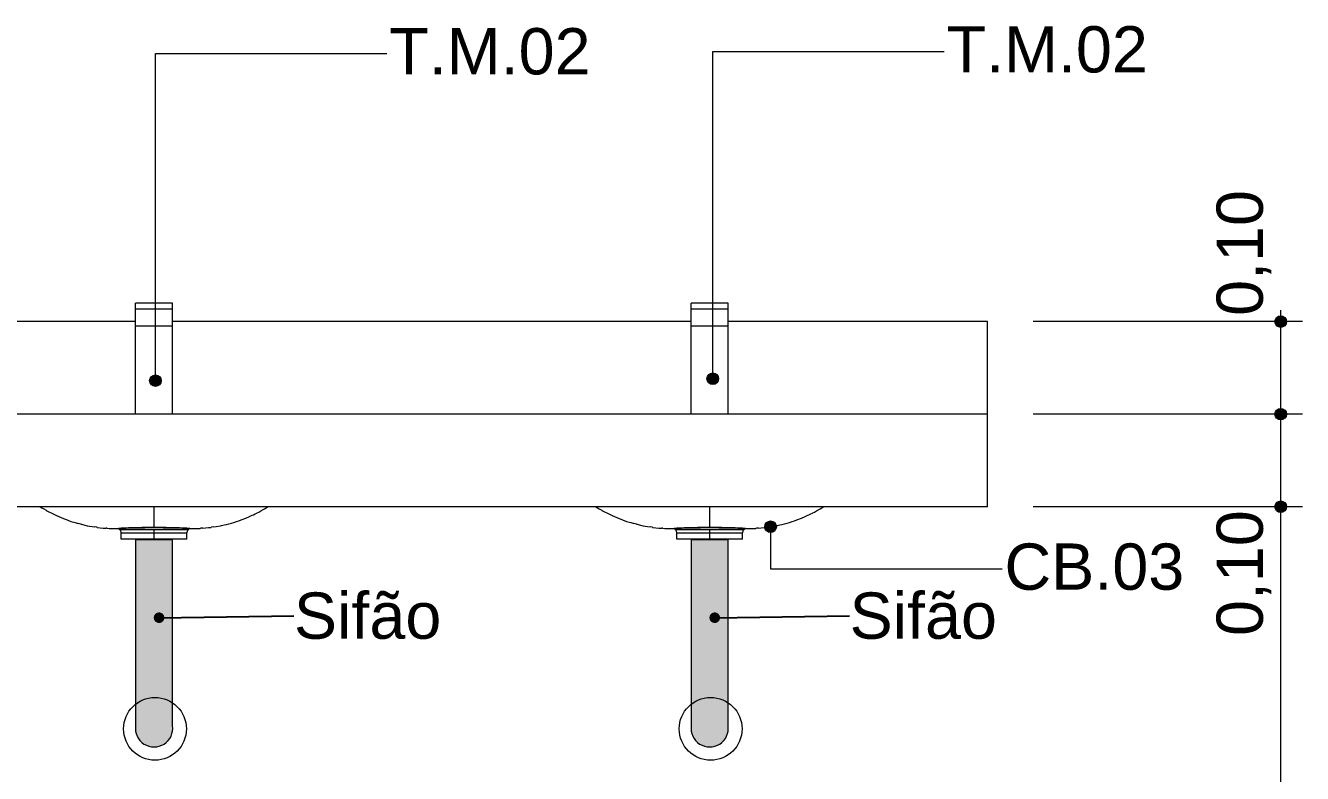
# Model space of a CAD drawing. Header units: metres. Extents: x -1.9 to 95.3, y -2.2 to 2.5.
# Drawn here: x 4.316 to 5.695, y -1.603 to -0.795 of the extents above; entities that cross this region are included whole.
import ezdxf

# ---------------------------------------------------------------- set-up
doc = ezdxf.new("R2010")
doc.units = ezdxf.units.M
doc.header["$MEASUREMENT"] = 0
for name, color, linetype, lineweight, true_color in [('0_Caneta_No__19', 7, 'Continuous', 0, 0xe9e9e9), ('COTAS CORTE_Caneta_No__25', 7, 'Continuous', 13, 0x982312), ('LOUCAS-METAIS.ARQ_Caneta_No__13', 7, 'Continuous', 0, 0xaaaaaa), ('LOUCAS-METAIS.ARQ_Caneta_No__96', 7, 'Continuous', 0, 0xb6b6b6), ('NOTAS-EXECUTIVO.ARQ_Caneta_No__96', 7, 'Continuous', 0, 0xb6b6b6)]:
    doc.layers.add(name, color=color, linetype=linetype, lineweight=lineweight, true_color=true_color)
for name, color, linetype, lineweight in [('0_Caneta_No__5', 7, 'Continuous', 20), ('NOTAS-EXECUTIVO.ARQ_Caneta_No__1', 7, 'Continuous', 40), ('NOTAS-EXECUTIVO.ARQ_Caneta_No__241', 7, 'Continuous', 13), ('NOTAS-LAYOUT.EXEC_Caneta_No__241', 7, 'Continuous', 13), ('NOTAS-LAYOUT.EXEC_Caneta_No__5', 7, 'Continuous', 20)]:
    doc.layers.add(name, color=color, linetype=linetype, lineweight=lineweight)
doc.layers.add('COTAS CORTE', color=7, linetype='Continuous')
doc.layers.add('NOTAS-LAYOUT.EXEC', color=7, linetype='Continuous')
doc.styles.add('GENERATED_STYLE_1', font='arial.ttf')
doc.dimstyles.new('GENERATED_STYLE__2', dxfattribs={"dimtxt": 0.05, "dimasz": 0.02375, "dimexe": 0.18, "dimexo": 0.267183, "dimgap": 0, "dimtad": 1, "dimzin": 0, "dimdsep": 46, "dimtxsty": 'GENERATED_STYLE_1', "dimblk": 'ARROWHEAD_11', "dimblk1": 'ARROWHEAD_11', "dimblk2": 'ARROWHEAD_11', "dimcen": 0.09, "dimclrd": 256, "dimclre": 256, "dimclrt": 256, "dimadec": 0, "dimazin": 0, "dimtfac": 1, "dimtdec": 4, "dimtmove": 0, "dimatfit": 3, "dimfxl": 0, "dimtolj": 1, "dimtzin": 0, "dimarcsym": 0})
doc.dimstyles.new('GENERATED_STYLE__6', dxfattribs={"dimtxt": 0.18, "dimasz": 0.0228, "dimexe": 0.18, "dimexo": 0.0625, "dimgap": 0, "dimtad": 0, "dimtih": 1, "dimtoh": 1, "dimdec": 4, "dimzin": 0, "dimdsep": 46, "dimcen": 0.09, "dimadec": 0, "dimazin": 0, "dimtfac": 1, "dimtdec": 4, "dimtmove": 0, "dimatfit": 3, "dimldrblk": 'ARROWHEAD_11', "dimfxl": 0, "dimtolj": 1, "dimtzin": 0, "dimarcsym": 0})

# ---------------------------------------------------------------- blocks, each defined once
blk = doc.blocks.new('*D27', base_point=(59.5557, -2.115))
at = {"layer": 'COTAS CORTE_Caneta_No__25', "linetype": 'Continuous', "lineweight": 13, "true_color": 0x982312}
for points in [[(5.6655, -1.315), (5.666, -1.3174), (5.6673, -1.3194), (5.6693, -1.3208), (5.6717, -1.3213), (5.6741, -1.3208), (5.6761, -1.3194), (5.6775, -1.3174), (5.678, -1.315), (5.6775, -1.3126), (5.6761, -1.3106), (5.6741, -1.3092), (5.6717, -1.3087), (5.6693, -1.3092), (5.6673, -1.3106), (5.666, -1.3126)], [(5.6655, -2.115), (5.666, -2.1174), (5.6673, -2.1194), (5.6693, -2.1208), (5.6717, -2.1213), (5.6741, -2.1208), (5.6761, -2.1194), (5.6775, -2.1174), (5.678, -2.115), (5.6775, -2.1126), (5.6761, -2.1106), (5.6741, -2.1092), (5.6717, -2.1088), (5.6693, -2.1092), (5.6673, -2.1106), (5.666, -2.1126)]]:
    blk.add_hatch(color=24, dxfattribs=at).paths.add_polyline_path(points)
at = {"layer": 'COTAS CORTE_Caneta_No__25', "color": 24, "linetype": 'Continuous', "lineweight": 13, "true_color": 0x982312}
for p, q in [((5.6655, -1.315), (5.4045, -1.315)), ((5.6717, -2.1088), (5.6717, -1.3213)), ((5.6952, -1.315), (5.678, -1.315)), ((5.6655, -2.115), (5.4045, -2.115)), ((5.6717, -2.1275), (5.6717, -2.1213)), ((5.6952, -2.115), (5.678, -2.115))]:
    blk.add_line(p, q, dxfattribs=at)
for centre in [(5.6717, -1.315), (5.6717, -2.115)]:
    blk.add_circle(centre, 0.00625, dxfattribs=at)
at = {"layer": 'COTAS CORTE_Caneta_No__25', "color": 24, "lineweight": 13, "true_color": 0x982312, "char_height": 0.05, "attachment_point": 7, "rotation": 90, "style": 'GENERATED_STYLE_1'}
for s, insert in [('\\A1;{\\pql;\\fArial|b0|i0|c0|p0;\\W1.000000;0,10}', (5.6617, -1.4547)), ('\\A1;{\\pql;\\fArial|b0|i0|c0|p0;\\W1.000000;0,80}', (5.6617, -1.8485))]:
    blk.add_mtext(s, dxfattribs=dict(at, insert=insert))
blk = doc.blocks.new('ARROWHEAD_11')
at = {"color": 0, "linetype": 'Continuous', "lineweight": 0}
blk.add_line((0, 0), (-1, 0), dxfattribs=at)
at = {"color": 0, "linetype": 'Continuous', "lineweight": 0, "const_width": 0.25, "flags": 128}
blk.add_lwpolyline([(-0.125, 0, 1), (0.125, 0, 1)], format="xyb", close=True, dxfattribs=at)
blk = doc.blocks.new('*D28', base_point=(59.5557, -2.115))
at = {"layer": 'COTAS CORTE_Caneta_No__25', "linetype": 'Continuous', "lineweight": 13, "true_color": 0x982312}
for points in [[(5.6655, -1.215), (5.666, -1.2174), (5.6673, -1.2194), (5.6693, -1.2208), (5.6717, -1.2213), (5.6741, -1.2208), (5.6761, -1.2194), (5.6775, -1.2174), (5.678, -1.215), (5.6775, -1.2126), (5.6761, -1.2106), (5.6741, -1.2092), (5.6717, -1.2087), (5.6693, -1.2092), (5.6673, -1.2106), (5.666, -1.2126)], [(5.6655, -1.315), (5.666, -1.3174), (5.6673, -1.3194), (5.6693, -1.3208), (5.6717, -1.3213), (5.6741, -1.3208), (5.6761, -1.3194), (5.6775, -1.3174), (5.678, -1.315), (5.6775, -1.3126), (5.6761, -1.3106), (5.6741, -1.3092), (5.6717, -1.3088), (5.6693, -1.3092), (5.6673, -1.3106), (5.666, -1.3126)]]:
    blk.add_hatch(color=24, dxfattribs=at).paths.add_polyline_path(points)
at = {"layer": 'COTAS CORTE_Caneta_No__25', "color": 24, "linetype": 'Continuous', "lineweight": 13, "true_color": 0x982312}
for p, q in [((5.6655, -1.215), (5.4045, -1.215)), ((5.6717, -1.3088), (5.6717, -1.2213)), ((5.6952, -1.215), (5.678, -1.215)), ((5.6655, -1.315), (5.4045, -1.315)), ((5.6952, -1.315), (5.678, -1.315))]:
    blk.add_line(p, q, dxfattribs=at)
for centre in [(5.6717, -1.215), (5.6717, -1.315)]:
    blk.add_circle(centre, 0.00625, dxfattribs=at)
blk = doc.blocks.new('*D29', base_point=(59.5557, -2.115))
at = {"layer": 'COTAS CORTE_Caneta_No__25', "linetype": 'Continuous', "lineweight": 13, "true_color": 0x982312}
blk.add_hatch(color=24, dxfattribs=at).paths.add_polyline_path([(5.6655, -1.215), (5.666, -1.2174), (5.6673, -1.2194), (5.6693, -1.2208), (5.6717, -1.2213), (5.6741, -1.2208), (5.6761, -1.2194), (5.6775, -1.2174), (5.678, -1.215), (5.6775, -1.2126), (5.6761, -1.2106), (5.6741, -1.2092), (5.6717, -1.2087), (5.6693, -1.2092), (5.6673, -1.2106), (5.666, -1.2126)])
at = {"layer": 'COTAS CORTE_Caneta_No__25', "color": 24, "linetype": 'Continuous', "lineweight": 13, "true_color": 0x982312}
for p, q in [((5.6655, -1.215), (5.4045, -1.215)), ((5.6952, -1.215), (5.678, -1.215))]:
    blk.add_line(p, q, dxfattribs=at)
blk.add_circle((5.6717, -1.215), 0.00625, dxfattribs=at)
blk = doc.blocks.new('*D30', base_point=(59.5557, -2.115))
at = {"layer": 'COTAS CORTE_Caneta_No__25', "linetype": 'Continuous', "lineweight": 13, "true_color": 0x982312}
for points in [[(5.6655, -1.115), (5.666, -1.1174), (5.6673, -1.1194), (5.6693, -1.1208), (5.6717, -1.1213), (5.6741, -1.1208), (5.6761, -1.1194), (5.6775, -1.1174), (5.678, -1.115), (5.6775, -1.1126), (5.6761, -1.1106), (5.6741, -1.1092), (5.6717, -1.1088), (5.6693, -1.1092), (5.6673, -1.1106), (5.666, -1.1126)], [(5.6655, -1.215), (5.666, -1.2174), (5.6673, -1.2194), (5.6693, -1.2208), (5.6717, -1.2213), (5.6741, -1.2208), (5.6761, -1.2194), (5.6775, -1.2174), (5.678, -1.215), (5.6775, -1.2126), (5.6761, -1.2106), (5.6741, -1.2092), (5.6717, -1.2088), (5.6693, -1.2092), (5.6673, -1.2106), (5.666, -1.2126)]]:
    blk.add_hatch(color=24, dxfattribs=at).paths.add_polyline_path(points)
at = {"layer": 'COTAS CORTE_Caneta_No__25', "color": 24, "linetype": 'Continuous', "lineweight": 13, "true_color": 0x982312}
for p, q in [((5.6717, -1.1088), (5.6717, -1.1025)), ((5.6655, -1.115), (5.4045, -1.115)), ((5.6952, -1.115), (5.678, -1.115)), ((5.6717, -1.2088), (5.6717, -1.1213)), ((5.6655, -1.215), (5.4045, -1.215)), ((5.6952, -1.215), (5.678, -1.215))]:
    blk.add_line(p, q, dxfattribs=at)
for centre in [(5.6717, -1.115), (5.6717, -1.215)]:
    blk.add_circle(centre, 0.00625, dxfattribs=at)
at = {"layer": 'COTAS CORTE_Caneta_No__25', "color": 24, "lineweight": 13, "true_color": 0x982312, "insert": (5.6617, -1.1088), "char_height": 0.05, "attachment_point": 7, "rotation": 90, "style": 'GENERATED_STYLE_1'}
blk.add_mtext('\\A1;{\\pql;\\fArial|b0|i0|c0|p0;\\W1.000000;0,10}', dxfattribs=at)
blk = doc.blocks.new('Label_3_2', base_point=(4.4566, -1.1788))
at = {"layer": 'NOTAS-LAYOUT.EXEC', "linetype": 'Continuous', "lineweight": 0, "true_color": 0x000000}
blk.add_hatch(color=18, dxfattribs=at).paths.add_polyline_path([(4.4503, -1.1788), (4.4508, -1.1812), (4.4522, -1.1832), (4.4542, -1.1846), (4.4566, -1.1851), (4.459, -1.1846), (4.461, -1.1832), (4.4624, -1.1812), (4.4628, -1.1788), (4.4624, -1.1764), (4.461, -1.1744), (4.459, -1.1731), (4.4566, -1.1726), (4.4542, -1.1731), (4.4522, -1.1744), (4.4508, -1.1764)])
at = {"layer": 'NOTAS-LAYOUT.EXEC_Caneta_No__241', "color": 7, "linetype": 'Continuous', "lineweight": 13}
for p, q in [((4.4566, -1.1726), (4.4566, -0.8253)), ((4.4566, -0.8253), (4.7066, -0.8253))]:
    blk.add_line(p, q, dxfattribs=at)
at = {"layer": 'NOTAS-LAYOUT.EXEC_Caneta_No__5', "color": 7, "linetype": 'Continuous', "lineweight": 20}
blk.add_circle((4.4566, -1.1788), 0.00625, dxfattribs=at)
at = {"layer": 'NOTAS-LAYOUT.EXEC_Caneta_No__241', "color": 7, "lineweight": 13, "insert": (4.7091, -0.7979), "char_height": 0.05, "attachment_point": 1, "style": 'GENERATED_STYLE_1'}
blk.add_mtext('\\A1;{\\pql;\\pt0,241;\\fArial|b0|i0|c0|p0;\\W1.000000;T.M.02\\fArial|b0|i0|c0|p0;\\W1.000000;\\A1{\\H.66x;\\S^  ;}\\fArial|b0|i0|c0|p0;\\W1.000000;\\fArial|b0|i0|c0|p0;\\W1.000000;\\A1{\\H.66x;\\S^  ;}\\fArial|b0|i0|c0|p0;\\W1.000000;\\fArial|b0|i0|c0|p0;\\W1.000000;\\fArial|b0|i0|c0|p0;\\W1.000000;\\fArial|b0|i0|c0|p0;\\W1.000000;\\fArial|b0|i0|c0|p0;\\W1.000000;\\fArial|b0|i0|c0|p0;\\W1.000000;\\fArial|b0|i0|c0|p0;\\W1.000000;\\A1{\\H.66x;\\S^  ;}\\fArial|b0|i0|c0|p0;\\W1.000000;\\fArial|b0|i0|c0|p0;\\W1.000000;\\A1{\\H.66x;\\S^  ;}\\fArial|b0|i0|c0|p0;\\W1.000000;\\fArial|b0|i0|c0|p0;\\W1.000000;\\fArial|b0|i0|c0|p0;\\W1.000000;\\fArial|b0|i0|c0|p0;\\W1.000000;\\fArial|b0|i0|c0|p0;\\W1.000000;\\fArial|b0|i0|c0|p0;\\W1.000000;\\fArial|b0|i0|c0|p0;\\W1.000000;\\A1{\\H.66x;\\S^  ;}\\fArial|b0|i0|c0|p0;\\W1.000000;\\fArial|b0|i0|c0|p0;\\W1.000000;\\A1{\\H.66x;\\S^  ;}\\fArial|b0|i0|c0|p0;\\W1.000000;\\fArial|b0|i0|c0|p0;\\W1.000000;\\fArial|b0|i0|c0|p0;\\W1.000000;\\fArial|b0|i0|c0|p0;\\W1.000000;\\fArial|b0|i0|c0|p0;\\W1.000000;\\fArial|b0|i0|c0|p0;\\W1.000000;\\fArial|b0|i0|c0|p0;\\W1.000000;\\A1{\\H.66x;\\S^  ;}\\fArial|b0|i0|c0|p0;\\W1.000000;\\fArial|b0|i0|c0|p0;\\W1.000000;\\A1{\\H.66x;\\S^  ;}\\fArial|b0|i0|c0|p0;\\W1.000000;\\fArial|b0|i0|c0|p0;\\W1.000000;\\fArial|b0|i0|c0|p0;\\W1.000000;\\fArial|b0|i0|c0|p0;\\W1.000000;\\fArial|b0|i0|c0|p0;\\W1.000000;\\fArial|b0|i0|c0|p0;\\W1.000000;\\fArial|b0|i0|c0|p0;\\W1.000000;\\A1{\\H.66x;\\S^  ;}\\fArial|b0|i0|c0|p0;\\W1.000000;\\fArial|b0|i0|c0|p0;\\W1.000000;\\A1{\\H.66x;\\S^  ;}\\fArial|b0|i0|c0|p0;\\W1.000000;\\fArial|b0|i0|c0|p0;\\W1.000000;\\fArial|b0|i0|c0|p0;\\W1.000000;\\fArial|b0|i0|c0|p0;\\W1.000000;\\fArial|b0|i0|c0|p0;\\W1.000000;\\fArial|b0|i0|c0|p0;\\W1.000000;\\fArial|b0|i0|c0|p0;\\W1.000000;\\A1{\\H.66x;\\S^  ;}\\fArial|b0|i0|c0|p0;\\W1.000000;}', dxfattribs=at)
blk = doc.blocks.new('Label_4_2', base_point=(5.0584, -1.1767))
at = {"layer": 'NOTAS-LAYOUT.EXEC', "linetype": 'Continuous', "lineweight": 0, "true_color": 0x000000}
blk.add_hatch(color=18, dxfattribs=at).paths.add_polyline_path([(5.0522, -1.1767), (5.0527, -1.1791), (5.054, -1.1812), (5.0561, -1.1825), (5.0584, -1.183), (5.0608, -1.1825), (5.0629, -1.1812), (5.0642, -1.1791), (5.0647, -1.1767), (5.0642, -1.1743), (5.0629, -1.1723), (5.0608, -1.171), (5.0584, -1.1705), (5.0561, -1.171), (5.054, -1.1723), (5.0527, -1.1743)])
at = {"layer": 'NOTAS-LAYOUT.EXEC_Caneta_No__241', "color": 7, "linetype": 'Continuous', "lineweight": 13}
for p, q in [((5.0584, -1.1705), (5.0584, -0.8232)), ((5.0584, -0.8232), (5.3084, -0.8232))]:
    blk.add_line(p, q, dxfattribs=at)
at = {"layer": 'NOTAS-LAYOUT.EXEC_Caneta_No__5', "color": 7, "linetype": 'Continuous', "lineweight": 20}
blk.add_circle((5.0584, -1.1767), 0.00625, dxfattribs=at)
at = {"layer": 'NOTAS-LAYOUT.EXEC_Caneta_No__241', "color": 7, "lineweight": 13, "insert": (5.3109, -0.7958), "char_height": 0.05, "attachment_point": 1, "style": 'GENERATED_STYLE_1'}
blk.add_mtext('\\A1;{\\pql;\\pt0,241;\\fArial|b0|i0|c0|p0;\\W1.000000;T.M.02\\fArial|b0|i0|c0|p0;\\W1.000000;\\A1{\\H.66x;\\S^  ;}\\fArial|b0|i0|c0|p0;\\W1.000000;\\fArial|b0|i0|c0|p0;\\W1.000000;\\A1{\\H.66x;\\S^  ;}\\fArial|b0|i0|c0|p0;\\W1.000000;\\fArial|b0|i0|c0|p0;\\W1.000000;\\fArial|b0|i0|c0|p0;\\W1.000000;\\fArial|b0|i0|c0|p0;\\W1.000000;\\fArial|b0|i0|c0|p0;\\W1.000000;\\fArial|b0|i0|c0|p0;\\W1.000000;\\fArial|b0|i0|c0|p0;\\W1.000000;\\A1{\\H.66x;\\S^  ;}\\fArial|b0|i0|c0|p0;\\W1.000000;\\fArial|b0|i0|c0|p0;\\W1.000000;\\A1{\\H.66x;\\S^  ;}\\fArial|b0|i0|c0|p0;\\W1.000000;\\fArial|b0|i0|c0|p0;\\W1.000000;\\fArial|b0|i0|c0|p0;\\W1.000000;\\fArial|b0|i0|c0|p0;\\W1.000000;\\fArial|b0|i0|c0|p0;\\W1.000000;\\fArial|b0|i0|c0|p0;\\W1.000000;\\fArial|b0|i0|c0|p0;\\W1.000000;\\A1{\\H.66x;\\S^  ;}\\fArial|b0|i0|c0|p0;\\W1.000000;\\fArial|b0|i0|c0|p0;\\W1.000000;\\A1{\\H.66x;\\S^  ;}\\fArial|b0|i0|c0|p0;\\W1.000000;\\fArial|b0|i0|c0|p0;\\W1.000000;\\fArial|b0|i0|c0|p0;\\W1.000000;\\fArial|b0|i0|c0|p0;\\W1.000000;\\fArial|b0|i0|c0|p0;\\W1.000000;\\fArial|b0|i0|c0|p0;\\W1.000000;\\fArial|b0|i0|c0|p0;\\W1.000000;\\A1{\\H.66x;\\S^  ;}\\fArial|b0|i0|c0|p0;\\W1.000000;\\fArial|b0|i0|c0|p0;\\W1.000000;\\A1{\\H.66x;\\S^  ;}\\fArial|b0|i0|c0|p0;\\W1.000000;\\fArial|b0|i0|c0|p0;\\W1.000000;\\fArial|b0|i0|c0|p0;\\W1.000000;\\fArial|b0|i0|c0|p0;\\W1.000000;\\fArial|b0|i0|c0|p0;\\W1.000000;\\fArial|b0|i0|c0|p0;\\W1.000000;\\fArial|b0|i0|c0|p0;\\W1.000000;\\A1{\\H.66x;\\S^  ;}\\fArial|b0|i0|c0|p0;\\W1.000000;\\fArial|b0|i0|c0|p0;\\W1.000000;\\A1{\\H.66x;\\S^  ;}\\fArial|b0|i0|c0|p0;\\W1.000000;\\fArial|b0|i0|c0|p0;\\W1.000000;\\fArial|b0|i0|c0|p0;\\W1.000000;\\fArial|b0|i0|c0|p0;\\W1.000000;\\fArial|b0|i0|c0|p0;\\W1.000000;\\fArial|b0|i0|c0|p0;\\W1.000000;\\fArial|b0|i0|c0|p0;\\W1.000000;\\A1{\\H.66x;\\S^  ;}\\fArial|b0|i0|c0|p0;\\W1.000000;}', dxfattribs=at)
blk = doc.blocks.new('Label_6_2', base_point=(5.1209, -1.3366))
at = {"layer": 'NOTAS-LAYOUT.EXEC', "linetype": 'Continuous', "lineweight": 0, "true_color": 0x000000}
blk.add_hatch(color=18, dxfattribs=at).paths.add_polyline_path([(5.1146, -1.3366), (5.1151, -1.339), (5.1164, -1.3411), (5.1185, -1.3424), (5.1209, -1.3429), (5.1233, -1.3424), (5.1253, -1.3411), (5.1266, -1.339), (5.1271, -1.3366), (5.1266, -1.3343), (5.1253, -1.3322), (5.1233, -1.3309), (5.1209, -1.3304), (5.1185, -1.3309), (5.1164, -1.3322), (5.1151, -1.3343)])
at = {"layer": 'NOTAS-LAYOUT.EXEC_Caneta_No__241', "color": 7, "linetype": 'Continuous', "lineweight": 13}
for p, q in [((5.1209, -1.3429), (5.1209, -1.3821)), ((5.1209, -1.3821), (5.3709, -1.3821))]:
    blk.add_line(p, q, dxfattribs=at)
at = {"layer": 'NOTAS-LAYOUT.EXEC_Caneta_No__5', "color": 7, "linetype": 'Continuous', "lineweight": 20}
blk.add_circle((5.1209, -1.3366), 0.00625, dxfattribs=at)
at = {"layer": 'NOTAS-LAYOUT.EXEC_Caneta_No__241', "color": 7, "lineweight": 13, "insert": (5.3734, -1.3547), "char_height": 0.05, "attachment_point": 1, "style": 'GENERATED_STYLE_1'}
blk.add_mtext('\\A1;{\\pql;\\pt0,241;\\fArial|b0|i0|c0|p0;\\W1.000000;CB.03\\fArial|b0|i0|c0|p0;\\W1.000000;\\A1{\\H.66x;\\S^  ;}\\fArial|b0|i0|c0|p0;\\W1.000000;\\fArial|b0|i0|c0|p0;\\W1.000000;\\A1{\\H.66x;\\S^  ;}\\fArial|b0|i0|c0|p0;\\W1.000000;\\fArial|b0|i0|c0|p0;\\W1.000000;\\fArial|b0|i0|c0|p0;\\W1.000000;\\fArial|b0|i0|c0|p0;\\W1.000000;\\fArial|b0|i0|c0|p0;\\W1.000000;\\fArial|b0|i0|c0|p0;\\W1.000000;\\fArial|b0|i0|c0|p0;\\W1.000000;\\A1{\\H.66x;\\S^  ;}\\fArial|b0|i0|c0|p0;\\W1.000000;\\fArial|b0|i0|c0|p0;\\W1.000000;\\A1{\\H.66x;\\S^  ;}\\fArial|b0|i0|c0|p0;\\W1.000000;\\fArial|b0|i0|c0|p0;\\W1.000000;\\fArial|b0|i0|c0|p0;\\W1.000000;\\fArial|b0|i0|c0|p0;\\W1.000000;\\fArial|b0|i0|c0|p0;\\W1.000000;\\fArial|b0|i0|c0|p0;\\W1.000000;\\fArial|b0|i0|c0|p0;\\W1.000000;\\A1{\\H.66x;\\S^  ;}\\fArial|b0|i0|c0|p0;\\W1.000000;\\fArial|b0|i0|c0|p0;\\W1.000000;\\A1{\\H.66x;\\S^  ;}\\fArial|b0|i0|c0|p0;\\W1.000000;\\fArial|b0|i0|c0|p0;\\W1.000000;\\fArial|b0|i0|c0|p0;\\W1.000000;\\fArial|b0|i0|c0|p0;\\W1.000000;\\fArial|b0|i0|c0|p0;\\W1.000000;\\fArial|b0|i0|c0|p0;\\W1.000000;\\fArial|b0|i0|c0|p0;\\W1.000000;\\A1{\\H.66x;\\S^  ;}\\fArial|b0|i0|c0|p0;\\W1.000000;\\fArial|b0|i0|c0|p0;\\W1.000000;\\A1{\\H.66x;\\S^  ;}\\fArial|b0|i0|c0|p0;\\W1.000000;\\fArial|b0|i0|c0|p0;\\W1.000000;\\fArial|b0|i0|c0|p0;\\W1.000000;\\fArial|b0|i0|c0|p0;\\W1.000000;\\fArial|b0|i0|c0|p0;\\W1.000000;\\fArial|b0|i0|c0|p0;\\W1.000000;\\fArial|b0|i0|c0|p0;\\W1.000000;\\A1{\\H.66x;\\S^  ;}\\fArial|b0|i0|c0|p0;\\W1.000000;\\fArial|b0|i0|c0|p0;\\W1.000000;\\A1{\\H.66x;\\S^  ;}\\fArial|b0|i0|c0|p0;\\W1.000000;\\fArial|b0|i0|c0|p0;\\W1.000000;\\fArial|b0|i0|c0|p0;\\W1.000000;\\fArial|b0|i0|c0|p0;\\W1.000000;\\fArial|b0|i0|c0|p0;\\W1.000000;\\fArial|b0|i0|c0|p0;\\W1.000000;\\fArial|b0|i0|c0|p0;\\W1.000000;\\A1{\\H.66x;\\S^  ;}\\fArial|b0|i0|c0|p0;\\W1.000000;}', dxfattribs=at)

msp = doc.modelspace()

# ---------------------------------------------------------------- hatches: boundary and pattern name
at = {"layer": '0_Caneta_No__19', "linetype": 'Continuous', "lineweight": 0, "true_color": 0x747474}
for points in [[(4.475, -1.3508), (4.4352, -1.3508), (4.4352, -1.5516, 1.153966), (4.475, -1.5516)], [(5.075, -1.3508), (5.0352, -1.3508), (5.0352, -1.5516, 1.153966), (5.075, -1.5516)]]:
    msp.add_hatch(color=8, dxfattribs=at).paths.add_polyline_path(points)

# ---------------------------------------------------------------- linework, layer by layer
at = {"layer": '0_Caneta_No__5', "color": 7, "linetype": 'Continuous', "lineweight": 20, "flags": 128}
for points in [[(4.475, -1.3508), (4.4352, -1.3508), (4.4352, -1.5516, 1.153966), (4.475, -1.5516)], [(5.075, -1.3508), (5.0352, -1.3508), (5.0352, -1.5516, 1.153966), (5.075, -1.5516)]]:
    msp.add_lwpolyline(points, format="xyb", close=True, dxfattribs=at)
at = {"layer": 'LOUCAS-METAIS.ARQ_Caneta_No__13', "color": 253, "linetype": 'Continuous', "lineweight": 0, "true_color": 0xaaaaaa}
for p, q in [((4.4351, -1.115), (3.8741, -1.115)), ((5.0351, -1.115), (4.4751, -1.115)), ((5.3551, -1.115), (5.0751, -1.115)), ((5.3551, -1.215), (5.3551, -1.115)), ((5.3551, -1.215), (2.9751, -1.215)), ((5.3551, -1.315), (5.3551, -1.215)), ((5.3551, -1.315), (2.9751, -1.315))]:
    msp.add_line(p, q, dxfattribs=at)
at = {"layer": 'LOUCAS-METAIS.ARQ_Caneta_No__96', "color": 253, "linetype": 'Continuous', "lineweight": 0, "true_color": 0xb6b6b6}
for p, q in [((4.4351, -1.1016), (4.4351, -1.095)), ((4.4751, -1.095), (4.4351, -1.095)), ((4.4351, -1.12), (4.4351, -1.1016)), ((4.4751, -1.1016), (4.4351, -1.1016)), ((4.4751, -1.1016), (4.4751, -1.095)), ((4.4751, -1.12), (4.4751, -1.1016)), ((5.0351, -1.1016), (5.0351, -1.095)), ((5.0751, -1.095), (5.0351, -1.095)), ((5.0351, -1.12), (5.0351, -1.1016)), ((5.0751, -1.1016), (5.0351, -1.1016)), ((5.0751, -1.1016), (5.0751, -1.095)), ((5.0751, -1.12), (5.0751, -1.1016)), ((4.4351, -1.215), (4.4351, -1.12)), ((4.4751, -1.12), (4.4351, -1.12)), ((4.4751, -1.215), (4.4751, -1.12)), ((5.0351, -1.215), (5.0351, -1.12)), ((5.0751, -1.12), (5.0351, -1.12)), ((5.0751, -1.215), (5.0751, -1.12)), ((4.3322, -1.315), (4.334, -1.3162)), ((4.334, -1.3162), (4.3359, -1.3173)), ((4.3359, -1.3173), (4.3385, -1.3188)), ((4.3385, -1.3188), (4.3387, -1.3189)), ((4.3387, -1.3189), (4.3402, -1.3197)), ((4.3402, -1.3197), (4.3421, -1.3207)), ((4.3421, -1.3207), (4.3439, -1.3217)), ((4.3439, -1.3217), (4.3468, -1.3232)), ((4.3468, -1.3232), (4.3492, -1.3243)), ((4.4551, -1.3151), (4.4551, -1.315)), ((4.4551, -1.3165), (4.4551, -1.3151)), ((4.4551, -1.3172), (4.4551, -1.3165)), ((4.4551, -1.3179), (4.4551, -1.3172)), ((4.4551, -1.3192), (4.4551, -1.3179)), ((4.4551, -1.3205), (4.4551, -1.3192)), ((4.4551, -1.3209), (4.4551, -1.3205)), ((4.4551, -1.3221), (4.4551, -1.3209)), ((4.4551, -1.3233), (4.4551, -1.3221)), ((4.4551, -1.3244), (4.4551, -1.3233)), ((4.5623, -1.3237), (4.5642, -1.3228)), ((4.5642, -1.3228), (4.5661, -1.3218)), ((4.5661, -1.3218), (4.5663, -1.3217)), ((4.5663, -1.3217), (4.5683, -1.3207)), ((4.5683, -1.3207), (4.5703, -1.3196)), ((4.5703, -1.3196), (4.5717, -1.3188)), ((4.5723, -1.3184), (4.5717, -1.3188)), ((4.5723, -1.3184), (4.5743, -1.3173)), ((4.5743, -1.3173), (4.576, -1.3163)), ((4.576, -1.3163), (4.5776, -1.3152)), ((4.5776, -1.3152), (4.578, -1.315)), ((4.9322, -1.315), (4.934, -1.3162)), ((4.934, -1.3162), (4.9359, -1.3173)), ((4.9359, -1.3173), (4.9385, -1.3188)), ((4.9385, -1.3188), (4.9387, -1.3189)), ((4.9387, -1.3189), (4.9402, -1.3197)), ((4.9402, -1.3197), (4.9421, -1.3207)), ((4.9421, -1.3207), (4.9439, -1.3217)), ((4.9439, -1.3217), (4.9468, -1.3232)), ((4.9468, -1.3232), (4.9492, -1.3243)), ((5.0551, -1.3151), (5.0551, -1.315)), ((5.0551, -1.3165), (5.0551, -1.3151)), ((5.0551, -1.3172), (5.0551, -1.3165)), ((5.0551, -1.3179), (5.0551, -1.3172)), ((5.0551, -1.3192), (5.0551, -1.3179)), ((5.0551, -1.3205), (5.0551, -1.3192)), ((5.0551, -1.3209), (5.0551, -1.3205)), ((5.0551, -1.3221), (5.0551, -1.3209)), ((5.0551, -1.3233), (5.0551, -1.3221)), ((5.0551, -1.3244), (5.0551, -1.3233)), ((5.1623, -1.3237), (5.1642, -1.3228)), ((5.1642, -1.3228), (5.1661, -1.3218)), ((5.1661, -1.3218), (5.1663, -1.3217)), ((5.1663, -1.3217), (5.1683, -1.3207)), ((5.1683, -1.3207), (5.1703, -1.3196)), ((5.1703, -1.3196), (5.1717, -1.3188)), ((5.1723, -1.3184), (5.1717, -1.3188)), ((5.1723, -1.3184), (5.1743, -1.3173)), ((5.1743, -1.3173), (5.176, -1.3163)), ((5.176, -1.3163), (5.1776, -1.3152)), ((5.1776, -1.3152), (5.178, -1.315)), ((4.3492, -1.3243), (4.3498, -1.3246)), ((4.3498, -1.3246), (4.3522, -1.3257)), ((4.3522, -1.3257), (4.3547, -1.3267)), ((4.3547, -1.3267), (4.3574, -1.3278)), ((4.3574, -1.3278), (4.3602, -1.3289)), ((4.3602, -1.3289), (4.3611, -1.3292)), ((4.3611, -1.3292), (4.3654, -1.3308)), ((4.3654, -1.3308), (4.3698, -1.3321)), ((4.3698, -1.3321), (4.3732, -1.3331)), ((4.3762, -1.3339), (4.3732, -1.3331)), ((4.3762, -1.3339), (4.3767, -1.334)), ((4.3767, -1.334), (4.3802, -1.3349)), ((4.3802, -1.3349), (4.3828, -1.3355)), ((4.3828, -1.3355), (4.3835, -1.3356)), ((4.3835, -1.3356), (4.3855, -1.336)), ((4.3855, -1.336), (4.3881, -1.3364)), ((4.3881, -1.3364), (4.3908, -1.3369)), ((4.3933, -1.3372), (4.3908, -1.3369)), ((4.3933, -1.3372), (4.3935, -1.3373)), ((4.3935, -1.3373), (4.3968, -1.3377)), ((4.4551, -1.3255), (4.4551, -1.3244)), ((4.4551, -1.3257), (4.4551, -1.3255)), ((4.4551, -1.3268), (4.4551, -1.3257)), ((4.4551, -1.3276), (4.4551, -1.3268)), ((4.4551, -1.3283), (4.4551, -1.3276)), ((4.4551, -1.329), (4.4551, -1.3283)), ((4.4551, -1.3297), (4.4551, -1.329)), ((4.4551, -1.3304), (4.4551, -1.3297)), ((4.4551, -1.3311), (4.4551, -1.3304)), ((4.4551, -1.3317), (4.4551, -1.3311)), ((4.4551, -1.3324), (4.4551, -1.3317)), ((4.4551, -1.3332), (4.4551, -1.3324)), ((4.4551, -1.3339), (4.4551, -1.3332)), ((4.4551, -1.3346), (4.4551, -1.3339)), ((4.4551, -1.3352), (4.4551, -1.3346)), ((4.4551, -1.3357), (4.4551, -1.3352)), ((4.4551, -1.3358), (4.4551, -1.3357)), ((4.4551, -1.3363), (4.4551, -1.3358)), ((4.4551, -1.3368), (4.4551, -1.3363)), ((4.4551, -1.3372), (4.4551, -1.3368)), ((4.4551, -1.3376), (4.4551, -1.3372)), ((4.5138, -1.3376), (4.5167, -1.3373)), ((4.5167, -1.3373), (4.5169, -1.3372)), ((4.5195, -1.3369), (4.5169, -1.3372)), ((4.5195, -1.3369), (4.5222, -1.3364)), ((4.5222, -1.3364), (4.5267, -1.3356)), ((4.5267, -1.3356), (4.528, -1.3353)), ((4.528, -1.3353), (4.5307, -1.3347)), ((4.5307, -1.3347), (4.5334, -1.3341)), ((4.5334, -1.3341), (4.536, -1.3334)), ((4.536, -1.3334), (4.5387, -1.3326)), ((4.5387, -1.3326), (4.5413, -1.3319)), ((4.5413, -1.3319), (4.544, -1.331)), ((4.544, -1.331), (4.5466, -1.3302)), ((4.5466, -1.3302), (4.5491, -1.3292)), ((4.5491, -1.3292), (4.5501, -1.3289)), ((4.5501, -1.3289), (4.5503, -1.3288)), ((4.5503, -1.3288), (4.5543, -1.3272)), ((4.5543, -1.3272), (4.5583, -1.3255)), ((4.5583, -1.3255), (4.5603, -1.3246)), ((4.5603, -1.3246), (4.561, -1.3243)), ((4.561, -1.3243), (4.5623, -1.3237)), ((4.9492, -1.3243), (4.9498, -1.3246)), ((4.9498, -1.3246), (4.9522, -1.3257)), ((4.9522, -1.3257), (4.9547, -1.3267)), ((4.9547, -1.3267), (4.9574, -1.3278)), ((4.9574, -1.3278), (4.9602, -1.3289)), ((4.9602, -1.3289), (4.9611, -1.3292)), ((4.9611, -1.3292), (4.9654, -1.3308)), ((4.9654, -1.3308), (4.9698, -1.3321)), ((4.9698, -1.3321), (4.9732, -1.3331)), ((4.9762, -1.3339), (4.9732, -1.3331)), ((4.9762, -1.3339), (4.9767, -1.334)), ((4.9767, -1.334), (4.9802, -1.3349)), ((4.9802, -1.3349), (4.9828, -1.3355)), ((4.9828, -1.3355), (4.9835, -1.3356)), ((4.9835, -1.3356), (4.9855, -1.336)), ((4.9855, -1.336), (4.9881, -1.3364)), ((4.9881, -1.3364), (4.9908, -1.3369)), ((4.9933, -1.3372), (4.9908, -1.3369)), ((4.9933, -1.3372), (4.9935, -1.3373)), ((4.9935, -1.3373), (4.9968, -1.3377)), ((5.0551, -1.3255), (5.0551, -1.3244)), ((5.0551, -1.3257), (5.0551, -1.3255)), ((5.0551, -1.3268), (5.0551, -1.3257)), ((5.0551, -1.3276), (5.0551, -1.3268)), ((5.0551, -1.3283), (5.0551, -1.3276)), ((5.0551, -1.329), (5.0551, -1.3283)), ((5.0551, -1.3297), (5.0551, -1.329)), ((5.0551, -1.3304), (5.0551, -1.3297)), ((5.0551, -1.3311), (5.0551, -1.3304)), ((5.0551, -1.3317), (5.0551, -1.3311)), ((5.0551, -1.3324), (5.0551, -1.3317)), ((5.0551, -1.3332), (5.0551, -1.3324)), ((5.0551, -1.3339), (5.0551, -1.3332)), ((5.0551, -1.3346), (5.0551, -1.3339)), ((5.0551, -1.3352), (5.0551, -1.3346)), ((5.0551, -1.3357), (5.0551, -1.3352)), ((5.0551, -1.3358), (5.0551, -1.3357)), ((5.0551, -1.3363), (5.0551, -1.3358)), ((5.0551, -1.3368), (5.0551, -1.3363)), ((5.0551, -1.3372), (5.0551, -1.3368)), ((5.0551, -1.3376), (5.0551, -1.3372)), ((5.1138, -1.3376), (5.1167, -1.3373)), ((5.1167, -1.3373), (5.1169, -1.3372)), ((5.1195, -1.3369), (5.1169, -1.3372)), ((5.1195, -1.3369), (5.1222, -1.3364)), ((5.1222, -1.3364), (5.1267, -1.3356)), ((5.1267, -1.3356), (5.128, -1.3353)), ((5.128, -1.3353), (5.1307, -1.3347)), ((5.1307, -1.3347), (5.1334, -1.3341)), ((5.1334, -1.3341), (5.136, -1.3334)), ((5.136, -1.3334), (5.1387, -1.3326)), ((5.1387, -1.3326), (5.1413, -1.3319)), ((5.1413, -1.3319), (5.144, -1.331)), ((5.144, -1.331), (5.1466, -1.3302)), ((5.1466, -1.3302), (5.1491, -1.3292)), ((5.1491, -1.3292), (5.1501, -1.3289)), ((5.1501, -1.3289), (5.1503, -1.3288)), ((5.1503, -1.3288), (5.1543, -1.3272)), ((5.1543, -1.3272), (5.1583, -1.3255)), ((5.1583, -1.3255), (5.1603, -1.3246)), ((5.1603, -1.3246), (5.161, -1.3243)), ((5.161, -1.3243), (5.1623, -1.3237)), ((4.3968, -1.3377), (4.4001, -1.338)), ((4.4001, -1.338), (4.4034, -1.3383)), ((4.4046, -1.3383), (4.4034, -1.3383)), ((4.4046, -1.3383), (4.4067, -1.3384)), ((4.4067, -1.3384), (4.4093, -1.3385)), ((4.4093, -1.3385), (4.4107, -1.3386)), ((4.4107, -1.3386), (4.4119, -1.3386)), ((4.4119, -1.3386), (4.4166, -1.3386)), ((4.4167, -1.3385), (4.4166, -1.3386)), ((4.4166, -1.3386), (4.4169, -1.3386)), ((4.4166, -1.3386), (4.4167, -1.3386)), ((4.4166, -1.3386), (4.4166, -1.3386)), ((4.417, -1.3385), (4.4167, -1.3385)), ((4.4169, -1.3386), (4.4171, -1.3387)), ((4.4174, -1.3385), (4.417, -1.3385)), ((4.4171, -1.3387), (4.4173, -1.3388)), ((4.4173, -1.3388), (4.4174, -1.3389)), ((4.4184, -1.3384), (4.4174, -1.3385)), ((4.4176, -1.3391), (4.4174, -1.3389)), ((4.4177, -1.3389), (4.4174, -1.3389)), ((4.4178, -1.3394), (4.4176, -1.3391)), ((4.4186, -1.3388), (4.4177, -1.3389)), ((4.4179, -1.3396), (4.4178, -1.3394)), ((4.4181, -1.3398), (4.4179, -1.3396)), ((4.4183, -1.3401), (4.4181, -1.3398)), ((4.4188, -1.3407), (4.4183, -1.3401)), ((4.4201, -1.3401), (4.4183, -1.3401)), ((4.4197, -1.3383), (4.4184, -1.3384)), ((4.4201, -1.3387), (4.4186, -1.3388)), ((4.4191, -1.3414), (4.4188, -1.3407)), ((4.4194, -1.3421), (4.4191, -1.3414)), ((4.4196, -1.3429), (4.4194, -1.3421)), ((4.4196, -1.3437), (4.4196, -1.3429)), ((4.4196, -1.35), (4.4196, -1.3437)), ((4.42, -1.3437), (4.4196, -1.3437)), ((4.42, -1.35), (4.4196, -1.35)), ((4.4213, -1.3382), (4.4197, -1.3383)), ((4.4213, -1.3437), (4.42, -1.3437)), ((4.4213, -1.35), (4.42, -1.35)), ((4.4222, -1.3385), (4.4201, -1.3387)), ((4.4253, -1.3401), (4.4201, -1.3401)), ((4.4231, -1.3381), (4.4213, -1.3382)), ((4.4235, -1.3437), (4.4213, -1.3437)), ((4.4235, -1.35), (4.4213, -1.35)), ((4.4249, -1.3384), (4.4222, -1.3385)), ((4.4252, -1.338), (4.4231, -1.3381)), ((4.4264, -1.3437), (4.4235, -1.3437)), ((4.4264, -1.35), (4.4235, -1.35)), ((4.4281, -1.3383), (4.4249, -1.3384)), ((4.4276, -1.3379), (4.4252, -1.338)), ((4.4335, -1.3401), (4.4253, -1.3401)), ((4.43, -1.3437), (4.4264, -1.3437)), ((4.43, -1.35), (4.4264, -1.35)), ((4.4299, -1.3379), (4.4276, -1.3379)), ((4.4318, -1.3382), (4.4281, -1.3383)), ((4.4324, -1.3378), (4.4299, -1.3379)), ((4.4342, -1.3437), (4.43, -1.3437)), ((4.4342, -1.35), (4.43, -1.35)), ((4.4359, -1.3381), (4.4318, -1.3382)), ((4.4351, -1.3378), (4.4324, -1.3378)), ((4.4437, -1.3401), (4.4335, -1.3401)), ((4.439, -1.3437), (4.4342, -1.3437)), ((4.439, -1.35), (4.4342, -1.35)), ((4.4379, -1.3377), (4.4351, -1.3378)), ((4.4404, -1.338), (4.4359, -1.3381)), ((4.4399, -1.3377), (4.4379, -1.3377)), ((4.4441, -1.3437), (4.439, -1.3437)), ((4.4441, -1.35), (4.439, -1.35)), ((4.442, -1.3376), (4.4399, -1.3377)), ((4.4451, -1.338), (4.4404, -1.338)), ((4.4441, -1.3376), (4.442, -1.3376)), ((4.4551, -1.3401), (4.4437, -1.3401)), ((4.4462, -1.3376), (4.4441, -1.3376)), ((4.4496, -1.3437), (4.4441, -1.3437)), ((4.4496, -1.35), (4.4441, -1.35)), ((4.45, -1.3379), (4.4451, -1.338)), ((4.4506, -1.3376), (4.4462, -1.3376)), ((4.4551, -1.3437), (4.4496, -1.3437)), ((4.4551, -1.35), (4.4496, -1.35)), ((4.4551, -1.3379), (4.45, -1.3379)), ((4.4551, -1.3376), (4.4506, -1.3376)), ((4.4551, -1.3377), (4.4551, -1.3376)), ((4.4551, -1.3376), (4.4551, -1.3376)), ((4.4596, -1.3376), (4.4551, -1.3376)), ((4.4551, -1.3376), (4.4551, -1.3376)), ((4.4551, -1.3378), (4.4551, -1.3377)), ((4.4551, -1.3379), (4.4551, -1.3378)), ((4.4602, -1.3379), (4.4551, -1.3379)), ((4.4665, -1.3401), (4.4551, -1.3401)), ((4.4551, -1.3407), (4.4551, -1.3401)), ((4.4551, -1.3414), (4.4551, -1.3407)), ((4.4551, -1.3421), (4.4551, -1.3414)), ((4.4551, -1.3429), (4.4551, -1.3421)), ((4.4551, -1.3437), (4.4551, -1.3429)), ((4.4607, -1.3437), (4.4551, -1.3437)), ((4.4551, -1.35), (4.4551, -1.3437)), ((4.4607, -1.35), (4.4551, -1.35)), ((4.464, -1.3376), (4.4596, -1.3376)), ((4.4651, -1.338), (4.4602, -1.3379)), ((4.4661, -1.3437), (4.4607, -1.3437)), ((4.4661, -1.35), (4.4607, -1.35)), ((4.4661, -1.3376), (4.464, -1.3376)), ((4.4699, -1.338), (4.4651, -1.338)), ((4.4683, -1.3376), (4.4661, -1.3376)), ((4.4712, -1.3437), (4.4661, -1.3437)), ((4.4712, -1.35), (4.4661, -1.35)), ((4.4767, -1.3401), (4.4665, -1.3401)), ((4.4703, -1.3377), (4.4683, -1.3376)), ((4.4743, -1.3381), (4.4699, -1.338)), ((4.4723, -1.3377), (4.4703, -1.3377)), ((4.476, -1.3437), (4.4712, -1.3437)), ((4.476, -1.35), (4.4712, -1.35)), ((4.4751, -1.3378), (4.4723, -1.3377)), ((4.4784, -1.3382), (4.4743, -1.3381)), ((4.4778, -1.3378), (4.4751, -1.3378)), ((4.4802, -1.3437), (4.476, -1.3437)), ((4.4802, -1.35), (4.476, -1.35)), ((4.4849, -1.3401), (4.4767, -1.3401)), ((4.4803, -1.3379), (4.4778, -1.3378)), ((4.4821, -1.3383), (4.4784, -1.3382)), ((4.4838, -1.3437), (4.4802, -1.3437)), ((4.4838, -1.35), (4.4802, -1.35)), ((4.4826, -1.3379), (4.4803, -1.3379)), ((4.4853, -1.3384), (4.4821, -1.3383)), ((4.485, -1.338), (4.4826, -1.3379)), ((4.4867, -1.3437), (4.4838, -1.3437)), ((4.4867, -1.35), (4.4838, -1.35)), ((4.4901, -1.3401), (4.4849, -1.3401)), ((4.4871, -1.3381), (4.485, -1.338)), ((4.488, -1.3385), (4.4853, -1.3384)), ((4.4889, -1.3437), (4.4867, -1.3437)), ((4.4889, -1.35), (4.4867, -1.35)), ((4.4889, -1.3382), (4.4871, -1.3381)), ((4.4901, -1.3387), (4.488, -1.3385)), ((4.4905, -1.3383), (4.4889, -1.3382)), ((4.4902, -1.3437), (4.4889, -1.3437)), ((4.4902, -1.35), (4.4889, -1.35)), ((4.4916, -1.3388), (4.4901, -1.3387)), ((4.4919, -1.3401), (4.4901, -1.3401)), ((4.4906, -1.3437), (4.4902, -1.3437)), ((4.4906, -1.35), (4.4902, -1.35)), ((4.4918, -1.3384), (4.4905, -1.3383)), ((4.4906, -1.3437), (4.4907, -1.3429)), ((4.4906, -1.35), (4.4906, -1.3437)), ((4.4907, -1.3429), (4.4908, -1.3421)), ((4.4908, -1.3421), (4.4911, -1.3414)), ((4.4911, -1.3414), (4.4914, -1.3407)), ((4.4914, -1.3407), (4.4919, -1.3401)), ((4.4925, -1.3389), (4.4916, -1.3388)), ((4.4928, -1.3385), (4.4918, -1.3384)), ((4.4919, -1.3401), (4.4921, -1.3398)), ((4.4921, -1.3398), (4.4923, -1.3396)), ((4.4923, -1.3396), (4.4925, -1.3394)), ((4.4928, -1.3389), (4.4925, -1.3389)), ((4.4925, -1.3394), (4.4927, -1.3391)), ((4.4927, -1.3391), (4.4928, -1.3389)), ((4.4932, -1.3385), (4.4928, -1.3385)), ((4.4928, -1.3389), (4.493, -1.3388)), ((4.493, -1.3388), (4.4931, -1.3387)), ((4.4931, -1.3387), (4.4933, -1.3386)), ((4.4935, -1.3385), (4.4932, -1.3385)), ((4.4933, -1.3386), (4.4936, -1.3386)), ((4.4936, -1.3386), (4.4935, -1.3385)), ((4.4935, -1.3386), (4.4936, -1.3386)), ((4.4936, -1.3386), (4.4966, -1.3386)), ((4.4936, -1.3386), (4.4936, -1.3386)), ((4.4966, -1.3386), (4.4995, -1.3386)), ((4.4995, -1.3386), (4.5022, -1.3385)), ((4.5022, -1.3385), (4.5048, -1.3384)), ((4.5057, -1.3383), (4.5048, -1.3384)), ((4.5078, -1.3382), (4.5057, -1.3383)), ((4.5078, -1.3382), (4.5108, -1.3379)), ((4.5108, -1.3379), (4.5138, -1.3376)), ((4.9968, -1.3377), (5.0001, -1.338)), ((5.0001, -1.338), (5.0034, -1.3383)), ((5.0046, -1.3383), (5.0034, -1.3383)), ((5.0046, -1.3383), (5.0067, -1.3384)), ((5.0067, -1.3384), (5.0093, -1.3385)), ((5.0093, -1.3385), (5.0107, -1.3386)), ((5.0107, -1.3386), (5.0119, -1.3386)), ((5.0119, -1.3386), (5.0166, -1.3386)), ((5.0167, -1.3385), (5.0166, -1.3386)), ((5.0166, -1.3386), (5.0169, -1.3386)), ((5.0166, -1.3386), (5.0167, -1.3386)), ((5.0166, -1.3386), (5.0166, -1.3386)), ((5.017, -1.3385), (5.0167, -1.3385)), ((5.0169, -1.3386), (5.0171, -1.3387)), ((5.0174, -1.3385), (5.017, -1.3385)), ((5.0171, -1.3387), (5.0173, -1.3388)), ((5.0173, -1.3388), (5.0174, -1.3389)), ((5.0184, -1.3384), (5.0174, -1.3385)), ((5.0176, -1.3391), (5.0174, -1.3389)), ((5.0177, -1.3389), (5.0174, -1.3389)), ((5.0178, -1.3394), (5.0176, -1.3391)), ((5.0186, -1.3388), (5.0177, -1.3389)), ((5.0179, -1.3396), (5.0178, -1.3394)), ((5.0181, -1.3398), (5.0179, -1.3396)), ((5.0183, -1.3401), (5.0181, -1.3398)), ((5.0188, -1.3407), (5.0183, -1.3401)), ((5.0201, -1.3401), (5.0183, -1.3401)), ((5.0197, -1.3383), (5.0184, -1.3384)), ((5.0201, -1.3387), (5.0186, -1.3388)), ((5.0191, -1.3414), (5.0188, -1.3407)), ((5.0194, -1.3421), (5.0191, -1.3414)), ((5.0196, -1.3429), (5.0194, -1.3421)), ((5.0196, -1.3437), (5.0196, -1.3429)), ((5.0196, -1.35), (5.0196, -1.3437)), ((5.02, -1.3437), (5.0196, -1.3437)), ((5.02, -1.35), (5.0196, -1.35)), ((5.0213, -1.3382), (5.0197, -1.3383)), ((5.0213, -1.3437), (5.02, -1.3437)), ((5.0213, -1.35), (5.02, -1.35)), ((5.0222, -1.3385), (5.0201, -1.3387)), ((5.0253, -1.3401), (5.0201, -1.3401)), ((5.0231, -1.3381), (5.0213, -1.3382)), ((5.0235, -1.3437), (5.0213, -1.3437)), ((5.0235, -1.35), (5.0213, -1.35)), ((5.0249, -1.3384), (5.0222, -1.3385)), ((5.0252, -1.338), (5.0231, -1.3381)), ((5.0264, -1.3437), (5.0235, -1.3437)), ((5.0264, -1.35), (5.0235, -1.35)), ((5.0281, -1.3383), (5.0249, -1.3384)), ((5.0276, -1.3379), (5.0252, -1.338)), ((5.0335, -1.3401), (5.0253, -1.3401)), ((5.03, -1.3437), (5.0264, -1.3437)), ((5.03, -1.35), (5.0264, -1.35)), ((5.0299, -1.3379), (5.0276, -1.3379)), ((5.0318, -1.3382), (5.0281, -1.3383)), ((5.0324, -1.3378), (5.0299, -1.3379)), ((5.0342, -1.3437), (5.03, -1.3437)), ((5.0342, -1.35), (5.03, -1.35)), ((5.0359, -1.3381), (5.0318, -1.3382)), ((5.0351, -1.3378), (5.0324, -1.3378)), ((5.0437, -1.3401), (5.0335, -1.3401)), ((5.039, -1.3437), (5.0342, -1.3437)), ((5.039, -1.35), (5.0342, -1.35)), ((5.0379, -1.3377), (5.0351, -1.3378)), ((5.0404, -1.338), (5.0359, -1.3381)), ((5.0399, -1.3377), (5.0379, -1.3377)), ((5.0441, -1.3437), (5.039, -1.3437)), ((5.0441, -1.35), (5.039, -1.35)), ((5.042, -1.3376), (5.0399, -1.3377)), ((5.0451, -1.338), (5.0404, -1.338)), ((5.0441, -1.3376), (5.042, -1.3376)), ((5.0551, -1.3401), (5.0437, -1.3401)), ((5.0462, -1.3376), (5.0441, -1.3376)), ((5.0496, -1.3437), (5.0441, -1.3437)), ((5.0496, -1.35), (5.0441, -1.35)), ((5.05, -1.3379), (5.0451, -1.338)), ((5.0506, -1.3376), (5.0462, -1.3376)), ((5.0551, -1.3437), (5.0496, -1.3437)), ((5.0551, -1.35), (5.0496, -1.35)), ((5.0551, -1.3379), (5.05, -1.3379)), ((5.0551, -1.3376), (5.0506, -1.3376)), ((5.0551, -1.3377), (5.0551, -1.3376)), ((5.0551, -1.3376), (5.0551, -1.3376)), ((5.0596, -1.3376), (5.0551, -1.3376)), ((5.0551, -1.3376), (5.0551, -1.3376)), ((5.0551, -1.3378), (5.0551, -1.3377)), ((5.0551, -1.3379), (5.0551, -1.3378)), ((5.0602, -1.3379), (5.0551, -1.3379)), ((5.0665, -1.3401), (5.0551, -1.3401)), ((5.0551, -1.3407), (5.0551, -1.3401)), ((5.0551, -1.3414), (5.0551, -1.3407)), ((5.0551, -1.3421), (5.0551, -1.3414)), ((5.0551, -1.3429), (5.0551, -1.3421)), ((5.0551, -1.3437), (5.0551, -1.3429)), ((5.0607, -1.3437), (5.0551, -1.3437)), ((5.0551, -1.35), (5.0551, -1.3437)), ((5.0607, -1.35), (5.0551, -1.35)), ((5.064, -1.3376), (5.0596, -1.3376)), ((5.0651, -1.338), (5.0602, -1.3379)), ((5.0661, -1.3437), (5.0607, -1.3437)), ((5.0661, -1.35), (5.0607, -1.35)), ((5.0661, -1.3376), (5.064, -1.3376)), ((5.0699, -1.338), (5.0651, -1.338)), ((5.0683, -1.3376), (5.0661, -1.3376)), ((5.0712, -1.3437), (5.0661, -1.3437)), ((5.0712, -1.35), (5.0661, -1.35)), ((5.0767, -1.3401), (5.0665, -1.3401)), ((5.0703, -1.3377), (5.0683, -1.3376)), ((5.0743, -1.3381), (5.0699, -1.338)), ((5.0723, -1.3377), (5.0703, -1.3377)), ((5.076, -1.3437), (5.0712, -1.3437)), ((5.076, -1.35), (5.0712, -1.35)), ((5.0751, -1.3378), (5.0723, -1.3377)), ((5.0784, -1.3382), (5.0743, -1.3381)), ((5.0778, -1.3378), (5.0751, -1.3378)), ((5.0802, -1.3437), (5.076, -1.3437)), ((5.0802, -1.35), (5.076, -1.35)), ((5.0849, -1.3401), (5.0767, -1.3401)), ((5.0803, -1.3379), (5.0778, -1.3378)), ((5.0821, -1.3383), (5.0784, -1.3382)), ((5.0838, -1.3437), (5.0802, -1.3437)), ((5.0838, -1.35), (5.0802, -1.35)), ((5.0826, -1.3379), (5.0803, -1.3379)), ((5.0853, -1.3384), (5.0821, -1.3383)), ((5.085, -1.338), (5.0826, -1.3379)), ((5.0867, -1.3437), (5.0838, -1.3437)), ((5.0867, -1.35), (5.0838, -1.35)), ((5.0901, -1.3401), (5.0849, -1.3401)), ((5.0871, -1.3381), (5.085, -1.338)), ((5.088, -1.3385), (5.0853, -1.3384)), ((5.0889, -1.3437), (5.0867, -1.3437)), ((5.0889, -1.35), (5.0867, -1.35)), ((5.0889, -1.3382), (5.0871, -1.3381)), ((5.0901, -1.3387), (5.088, -1.3385)), ((5.0905, -1.3383), (5.0889, -1.3382)), ((5.0902, -1.3437), (5.0889, -1.3437)), ((5.0902, -1.35), (5.0889, -1.35)), ((5.0916, -1.3388), (5.0901, -1.3387)), ((5.0919, -1.3401), (5.0901, -1.3401)), ((5.0906, -1.3437), (5.0902, -1.3437)), ((5.0906, -1.35), (5.0902, -1.35)), ((5.0918, -1.3384), (5.0905, -1.3383)), ((5.0906, -1.3437), (5.0907, -1.3429)), ((5.0906, -1.35), (5.0906, -1.3437)), ((5.0907, -1.3429), (5.0908, -1.3421)), ((5.0908, -1.3421), (5.0911, -1.3414)), ((5.0911, -1.3414), (5.0914, -1.3407)), ((5.0914, -1.3407), (5.0919, -1.3401)), ((5.0925, -1.3389), (5.0916, -1.3388)), ((5.0928, -1.3385), (5.0918, -1.3384)), ((5.0919, -1.3401), (5.0921, -1.3398)), ((5.0921, -1.3398), (5.0923, -1.3396)), ((5.0923, -1.3396), (5.0925, -1.3394)), ((5.0928, -1.3389), (5.0925, -1.3389)), ((5.0925, -1.3394), (5.0927, -1.3391)), ((5.0927, -1.3391), (5.0928, -1.3389)), ((5.0932, -1.3385), (5.0928, -1.3385)), ((5.0928, -1.3389), (5.093, -1.3388)), ((5.093, -1.3388), (5.0931, -1.3387)), ((5.0931, -1.3387), (5.0933, -1.3386)), ((5.0935, -1.3385), (5.0932, -1.3385)), ((5.0933, -1.3386), (5.0936, -1.3386)), ((5.0936, -1.3386), (5.0935, -1.3385)), ((5.0935, -1.3386), (5.0936, -1.3386)), ((5.0936, -1.3386), (5.0966, -1.3386)), ((5.0936, -1.3386), (5.0936, -1.3386)), ((5.0966, -1.3386), (5.0995, -1.3386)), ((5.0995, -1.3386), (5.1022, -1.3385)), ((5.1022, -1.3385), (5.1048, -1.3384)), ((5.1057, -1.3383), (5.1048, -1.3384)), ((5.1078, -1.3382), (5.1057, -1.3383)), ((5.1078, -1.3382), (5.1108, -1.3379)), ((5.1108, -1.3379), (5.1138, -1.3376))]:
    msp.add_line(p, q, dxfattribs=at)
at = {"layer": 'NOTAS-EXECUTIVO.ARQ_Caneta_No__96', "color": 253, "linetype": 'Continuous', "lineweight": 0, "true_color": 0xb6b6b6}
for centre in [(4.4561, -1.555), (5.0561, -1.555)]:
    msp.add_circle(centre, 0.0339, dxfattribs=at)

# ---------------------------------------------------------------- block references
at = {"layer": 'NOTAS-LAYOUT.EXEC', "color": 7, "linetype": 'Continuous', "lineweight": 13}
for name, p in [('Label_3_2', (4.4566, -1.1788)), ('Label_4_2', (5.0584, -1.1767)), ('Label_6_2', (5.1209, -1.3366))]:
    msp.add_blockref(name, p, dxfattribs=at)

# ---------------------------------------------------------------- texts
at = {"layer": 'NOTAS-EXECUTIVO.ARQ_Caneta_No__1', "color": 7, "linetype": 'Continuous', "lineweight": 40, "char_height": 0.05, "attachment_point": 4, "style": 'GENERATED_STYLE_1'}
for insert in [(4.6061, -1.433), (5.2061, -1.433)]:
    msp.add_mtext('\\A1;{\\pql;\\fArial|b0|i0|c0|p0;\\W1.000000;Sifão}', dxfattribs=dict(at, insert=insert))

# ---------------------------------------------------------------- dimensions: what is measured, and where the dimension line sits
at = {"layer": 'COTAS CORTE', "color": 24, "linetype": 'Continuous', "lineweight": 13, "true_color": 0x982312}
for base, p1, p2, picture, middle in [((5.6717, -1.115), (5.3551, -1.215), (5.3551, -1.115), '*D30', (5.6367, -1.044)), ((5.6717, -1.215), (4.9024, -1.315), (5.3551, -1.215), '*D28', (5.6367, -1.39)), ((5.6717284324, -1.215), (5.3551094786, -1.215), (5.3551094786, -1.215), '*D29', (5.6367284323, -1.2170009926)), ((5.6717, -1.315), (2.9751, -2.115), (4.9024, -1.315), '*D27', (5.6367, -1.7837))]:
    dim = msp.add_linear_dim(base=base, p1=p1, p2=p2, angle=90, dimstyle='GENERATED_STYLE__2', dxfattribs=at)
    dim.commit()
    dim.dimension.update_dxf_attribs({"geometry": picture, "text_midpoint": middle, "dimtype": 160, "text_rotation": 90})

# ---------------------------------------------------------------- leaders
at = {"layer": 'NOTAS-EXECUTIVO.ARQ_Caneta_No__241', "color": 7, "linetype": 'Continuous', "lineweight": 13, "annotation_type": 0, "has_hookline": 1, "hookline_direction": 0, "text_width": 0.1533}
for points in [[(4.4605, -1.4349), (4.6061, -1.433)], [(5.0605, -1.4349), (5.2061, -1.433)]]:
    msp.add_leader(points, dimstyle='GENERATED_STYLE__6', dxfattribs=at)

doc.saveas('drawing.dxf')
